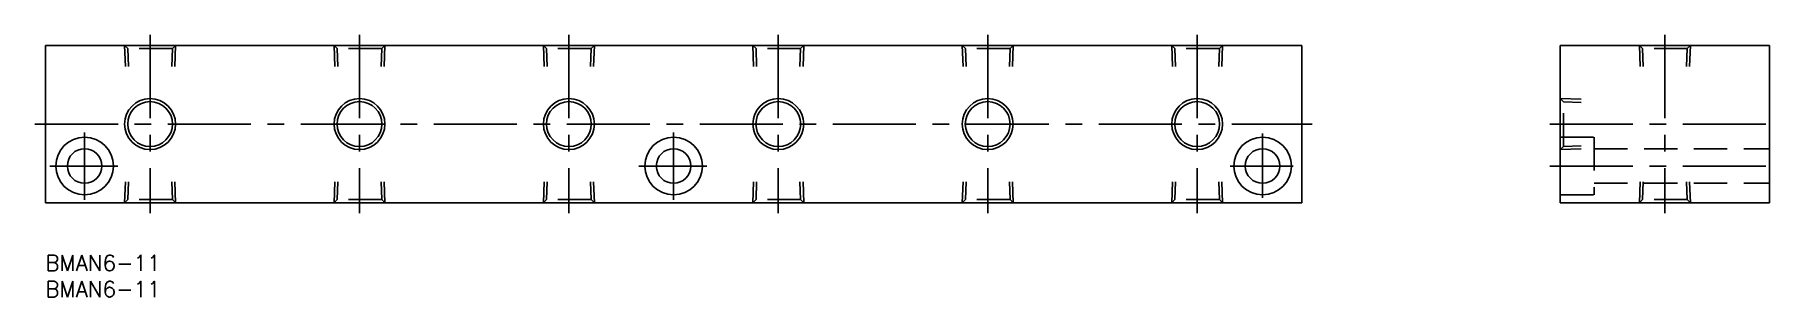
# Model space of a CAD drawing. Extents: x -2 to 331, y -8 to 42.
import ezdxf

# ---------------------------------------------------------------- set-up
doc = ezdxf.new("R2010")
doc.units = 0
doc.header["$LTSCALE"] = 0.5
doc.linetypes.add('CENTER', pattern=[50.8, 31.75, -6.35, 6.35, -6.35])
doc.linetypes.add('DASHED', pattern=[19.05, 12.7, -6.35])
for name, color, linetype in [('MSM_CENTER', 1, 'CENTER'), ('MSM_CONTINUOUS', 7, 'CONTINUOUS'), ('MSM_DASHED', 4, 'DASHED'), ('MSM_NARROW', 5, 'CONTINUOUS'), ('MSM_PART_NUMBER', 7, 'CONTINUOUS')]:
    doc.layers.add(name, color=color, linetype=linetype)
doc.styles.get("Standard").update_dxf_attribs({"font": 'txt.shx', "height": 2, "bigfont": 'bigfont.shx'})

# ---------------------------------------------------------------- blocks, each defined once
blk = doc.blocks.new('*U39')
at = {"layer": 'MSM_PART_NUMBER'}
blk.add_text('BMAN6-11', height=3, dxfattribs=at).set_placement((0, -3))
blk = doc.blocks.new('*U40')
at = {"layer": 'MSM_PART_NUMBER'}
blk.add_text('BMAN6-11', height=3, dxfattribs=at).set_placement((0, -8))

msp = doc.modelspace()

# ---------------------------------------------------------------- linework, layer by layer
at = {"layer": 'MSM_CENTER', "color": 1, "linetype": 'CENTER'}
for p, q in [((20, 42), (20, 8)), ((60, 42), (60, 8)), ((100, 42), (100, 8)), ((140, 42), (140, 8)), ((180, 42), (180, 8)), ((220, 42), (220, 8)), ((309.36, 42), (309.36, 8)), ((-2, 25), (242, 25)), ((7.5, 23.39), (7.5, 10.57)), ((120, 23.39), (120, 10.57)), ((287.36, 25), (331.36, 25)), ((232.5, 23.22), (232.5, 10.91)), ((0.83, 17), (13.83, 17)), ((113.33, 17), (126.33, 17)), ((226.34, 17), (238.33, 17)), ((287.36, 17), (331.36, 17))]:
    msp.add_line(p, q, dxfattribs=at)
at = {"layer": 'MSM_CONTINUOUS', "color": 7, "linetype": 'CONTINUOUS'}
for p, q in [((240, 40), (0, 40)), ((0, 40), (0, 10)), ((240, 10), (240, 40)), ((289.36, 40), (329.36, 40)), ((289.36, 40), (289.36, 10)), ((329.36, 40), (329.36, 10)), ((0, 10), (240, 10)), ((120, 10), (120, 10)), ((289.36, 10), (329.36, 10))]:
    msp.add_line(p, q, dxfattribs=at)
at = {"layer": 'MSM_CONTINUOUS'}
msp.add_line((60, 10), (60, 10), dxfattribs=at)
at = {"layer": 'MSM_CONTINUOUS', "color": 7, "linetype": 'CONTINUOUS'}
for centre, radius in [((20, 25), 4.28), ((60, 25), 4.28), ((100, 25), 4.28), ((140, 25), 4.28), ((180, 25), 4.28), ((220, 25), 4.28), ((7.5, 17), 5.5), ((7.5, 17), 3.3), ((120, 17), 5.5), ((120, 17), 3.3), ((232.5, 17), 5.5), ((232.5, 17), 3.3)]:
    msp.add_circle(centre, radius, dxfattribs=at)
at = {"layer": 'MSM_DASHED'}
for p, q in [((15.28, 36), (15.14, 40)), ((15.74, 39.4), (15.14, 40)), ((24.26, 39.4), (15.74, 39.4)), ((15.86, 36), (15.74, 39.4)), ((24.14, 36), (24.26, 39.4)), ((24.26, 39.4), (24.86, 40)), ((24.72, 36), (24.86, 40)), ((55.28, 36), (55.14, 40)), ((55.74, 39.4), (55.14, 40)), ((64.26, 39.4), (55.74, 39.4)), ((55.86, 36), (55.74, 39.4)), ((64.14, 36), (64.26, 39.4)), ((64.26, 39.4), (64.86, 40)), ((64.72, 36), (64.86, 40)), ((95.28, 36), (95.14, 40)), ((95.74, 39.4), (95.14, 40)), ((104.26, 39.4), (95.74, 39.4)), ((95.86, 36), (95.74, 39.4)), ((104.14, 36), (104.26, 39.4)), ((104.26, 39.4), (104.86, 40)), ((104.72, 36), (104.86, 40)), ((135.28, 36), (135.14, 40)), ((135.74, 39.4), (135.14, 40)), ((144.26, 39.4), (135.74, 39.4)), ((135.86, 36), (135.74, 39.4)), ((144.14, 36), (144.26, 39.4)), ((144.26, 39.4), (144.86, 40)), ((144.72, 36), (144.86, 40)), ((175.28, 36), (175.14, 40)), ((175.74, 39.4), (175.14, 40)), ((184.26, 39.4), (175.74, 39.4)), ((175.86, 36), (175.74, 39.4)), ((184.14, 36), (184.26, 39.4)), ((184.26, 39.4), (184.86, 40)), ((184.72, 36), (184.86, 40)), ((215.28, 36), (215.14, 40)), ((215.74, 39.4), (215.14, 40)), ((224.26, 39.4), (215.74, 39.4)), ((215.86, 36), (215.74, 39.4)), ((224.14, 36), (224.26, 39.4)), ((224.26, 39.4), (224.86, 40)), ((224.72, 36), (224.86, 40)), ((304.63, 36), (304.49, 40)), ((305.09, 39.4), (304.49, 40)), ((313.62, 39.4), (305.09, 39.4)), ((305.21, 36), (305.09, 39.4)), ((313.5, 36), (313.62, 39.4)), ((313.62, 39.4), (314.22, 40)), ((314.08, 36), (314.22, 40)), ((289.96, 29.26), (289.36, 29.86)), ((293.36, 29.72), (289.36, 29.86)), ((289.96, 20.74), (289.96, 29.26)), ((293.36, 29.14), (289.96, 29.26)), ((289.36, 22.5), (295.86, 22.5)), ((289.96, 20.74), (289.36, 20.14)), ((293.36, 20.28), (289.36, 20.14)), ((293.36, 20.86), (289.96, 20.74)), ((295.86, 22.5), (295.86, 11.5)), ((295.86, 20.3), (329.36, 20.3)), ((15.28, 14), (15.14, 10)), ((15.86, 14), (15.74, 10.6)), ((24.14, 14), (24.26, 10.6)), ((24.72, 14), (24.86, 10)), ((55.28, 14), (55.14, 10)), ((55.86, 14), (55.74, 10.6)), ((64.14, 14), (64.26, 10.6)), ((64.72, 14), (64.86, 10)), ((95.28, 14), (95.14, 10)), ((95.86, 14), (95.74, 10.6)), ((104.14, 14), (104.26, 10.6)), ((104.72, 14), (104.86, 10)), ((135.28, 14), (135.14, 10)), ((135.86, 14), (135.74, 10.6)), ((144.14, 14), (144.26, 10.6)), ((144.72, 14), (144.86, 10)), ((175.28, 14), (175.14, 10)), ((175.86, 14), (175.74, 10.6)), ((184.14, 14), (184.26, 10.6)), ((184.72, 14), (184.86, 10)), ((215.28, 14), (215.14, 10)), ((215.86, 14), (215.74, 10.6)), ((224.14, 14), (224.26, 10.6)), ((224.72, 14), (224.86, 10)), ((295.86, 13.7), (329.36, 13.7)), ((304.63, 14), (304.49, 10)), ((305.21, 14), (305.09, 10.6)), ((313.5, 14), (313.62, 10.6)), ((314.08, 14), (314.22, 10)), ((15.74, 10.6), (15.14, 10)), ((24.26, 10.6), (15.74, 10.6)), ((24.26, 10.6), (24.86, 10)), ((55.74, 10.6), (55.14, 10)), ((64.26, 10.6), (55.74, 10.6)), ((64.26, 10.6), (64.86, 10)), ((95.74, 10.6), (95.14, 10)), ((104.26, 10.6), (95.74, 10.6)), ((104.26, 10.6), (104.86, 10)), ((135.74, 10.6), (135.14, 10)), ((144.26, 10.6), (135.74, 10.6)), ((144.26, 10.6), (144.86, 10)), ((175.74, 10.6), (175.14, 10)), ((184.26, 10.6), (175.74, 10.6)), ((184.26, 10.6), (184.86, 10)), ((215.74, 10.6), (215.14, 10)), ((224.26, 10.6), (215.74, 10.6)), ((224.26, 10.6), (224.86, 10)), ((289.36, 11.5), (295.86, 11.5)), ((305.09, 10.6), (304.49, 10)), ((313.62, 10.6), (305.09, 10.6)), ((313.62, 10.6), (314.22, 10))]:
    msp.add_line(p, q, dxfattribs=at)
at = {"layer": 'MSM_NARROW'}
for centre in [(20, 25), (60, 25), (100, 25), (140, 25), (180, 25), (220, 25)]:
    msp.add_circle(centre, 4.86, dxfattribs=at)

# ---------------------------------------------------------------- block references
at = {"layer": 'MSM_CONTINUOUS'}
for name in ['*U39', '*U40']:
    msp.add_blockref(name, (0, 0), dxfattribs=at)

doc.saveas('drawing.dxf')
